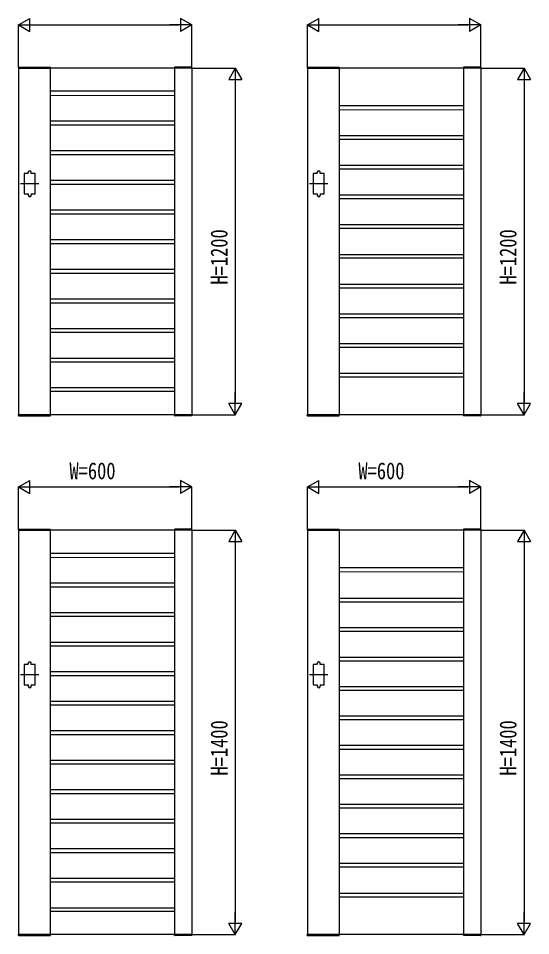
# Model space of a CAD drawing. Units: millimetres, scale not verified. Extents: x -8410 to 8410, y -5940 to 5940.
# Drawn here: x -3910 to -2137, y 146 to 3322 of the extents above; entities that cross this region are included whole.
import ezdxf
from ezdxf.enums import TextEntityAlignment as Align

# ---------------------------------------------------------------- set-up
doc = ezdxf.new("R2010")
doc.units = ezdxf.units.MM
doc.header["$LTSCALE"] = 30
doc.layers.add('0-2_YKK_A1', color=4, linetype='Continuous')
doc.layers.add('0-3_YKK_D', color=6, linetype='Continuous')
doc.styles.add('ＭＳ ゴシック', font='')
doc.styles.get('ＭＳ ゴシック').set_extended_font_data('MS Gothic')

msp = doc.modelspace()

# ---------------------------------------------------------------- linework, layer by layer
at = {"layer": '0-2_YKK_A1'}
for p, q in [((-3910.33, 3152.55), (-3910.46, 3150)), ((-3910.46, 3150), (-3799.46, 3150)), ((-3909.96, 3150), (-3909.96, 1950)), ((-3309.96, 3150), (-3909.96, 3150)), ((-3909.33, 3153.5), (-3800.6, 3153.5)), ((-3799.96, 3150), (-3799.96, 1950)), ((-3799.6, 3152.55), (-3799.46, 3150)), ((-3370.33, 3152.55), (-3370.46, 3150)), ((-3309.46, 3150), (-3370.46, 3150)), ((-3369.96, 3150), (-3369.96, 1950)), ((-3310.6, 3153.5), (-3369.33, 3153.5)), ((-3309.96, 3150), (-3309.96, 1950)), ((-3309.6, 3152.55), (-3309.46, 3150)), ((-2910.33, 3152.55), (-2910.46, 3150)), ((-2910.46, 3150), (-2799.46, 3150)), ((-2909.96, 3150), (-2909.96, 1950)), ((-2309.96, 3150), (-2909.96, 3150)), ((-2909.33, 3153.5), (-2800.6, 3153.5)), ((-2799.96, 3150), (-2799.96, 1950)), ((-2799.6, 3152.55), (-2799.46, 3150)), ((-2370.33, 3152.55), (-2370.46, 3150)), ((-2309.46, 3150), (-2370.46, 3150)), ((-2369.96, 3150), (-2369.96, 1950)), ((-2310.6, 3153.5), (-2369.33, 3153.5)), ((-2309.96, 3150), (-2309.96, 1950)), ((-2309.6, 3152.55), (-2309.46, 3150)), ((-3369.96, 3070), (-3799.96, 3070)), ((-3799.96, 3055.7), (-3369.96, 3056.2)), ((-2369.96, 3020), (-2799.96, 3020)), ((-2799.96, 3005.7), (-2369.96, 3006.63)), ((-3799.96, 2967.2), (-3369.96, 2967.2)), ((-3799.96, 2953.6), (-3369.96, 2953.6)), ((-2799.96, 2917.09), (-2369.96, 2917.09)), ((-2369.96, 2903.29), (-2799.96, 2903.29)), ((-3799.96, 2864.6), (-3369.96, 2864.6)), ((-3799.96, 2851), (-3369.96, 2851)), ((-2799.96, 2814.17), (-2369.96, 2814.17)), ((-2369.96, 2800.38), (-2799.96, 2800.38)), ((-3875.96, 2785), (-3875.96, 2790)), ((-3865.96, 2785), (-3865.96, 2790)), ((-2875.96, 2785), (-2875.96, 2790)), ((-2865.96, 2785), (-2865.96, 2790)), ((-3839.46, 2750), (-3902.46, 2750)), ((-3799.96, 2762), (-3369.96, 2762)), ((-3799.96, 2748.4), (-3369.96, 2748.4)), ((-2839.46, 2750), (-2902.46, 2750)), ((-3875.96, 2715), (-3875.96, 2710)), ((-3865.96, 2715), (-3865.96, 2710)), ((-2875.96, 2715), (-2875.96, 2710)), ((-2865.96, 2715), (-2865.96, 2710)), ((-2800.86, 2711.26), (-2369.96, 2711.26)), ((-2369.96, 2697.46), (-2800.86, 2697.46)), ((-3799.96, 2659.4), (-3369.96, 2659.4)), ((-3799.96, 2645.8), (-3369.96, 2645.8)), ((-2799.96, 2608.35), (-2369.96, 2608.35)), ((-2369.96, 2594.55), (-2799.96, 2594.55)), ((-3799.96, 2556.8), (-3369.96, 2556.8)), ((-3799.96, 2543.2), (-3369.96, 2543.2)), ((-2799.96, 2505.44), (-2369.96, 2505.44)), ((-2369.96, 2491.64), (-2799.96, 2491.64)), ((-3799.96, 2454.2), (-3369.96, 2454.2)), ((-3799.96, 2440.6), (-3369.96, 2440.6)), ((-2799.96, 2402.53), (-2369.96, 2402.53)), ((-2369.96, 2388.73), (-2799.96, 2388.73)), ((-3799.96, 2351.6), (-3369.96, 2351.6)), ((-3799.96, 2338), (-3369.96, 2338)), ((-2799.96, 2299.62), (-2369.96, 2299.62)), ((-2369.96, 2285.82), (-2799.96, 2285.82)), ((-3799.96, 2249), (-3369.96, 2249)), ((-3799.96, 2235.4), (-3369.96, 2235.4)), ((-2799.96, 2196.71), (-2369.96, 2196.71)), ((-2369.96, 2182.91), (-2799.96, 2182.91)), ((-3799.96, 2146.4), (-3369.96, 2146.4)), ((-3799.96, 2132.8), (-3369.96, 2132.8)), ((-2799.96, 2093.8), (-2369.96, 2093.8)), ((-2369.96, 2080), (-2799.96, 2080)), ((-3799.96, 2043.8), (-3369.96, 2043.8)), ((-3369.96, 2030), (-3799.96, 2030)), ((-3910.46, 1950), (-3799.46, 1950)), ((-3910.33, 1947.45), (-3910.46, 1950)), ((-3309.96, 1950), (-3909.96, 1950)), ((-3909.33, 1946.5), (-3800.6, 1946.5)), ((-3799.6, 1947.45), (-3799.46, 1950)), ((-3309.46, 1950), (-3370.46, 1950)), ((-3370.33, 1947.45), (-3370.46, 1950)), ((-3310.6, 1946.5), (-3369.33, 1946.5)), ((-3309.6, 1947.45), (-3309.46, 1950)), ((-2910.46, 1950), (-2799.46, 1950)), ((-2910.33, 1947.45), (-2910.46, 1950)), ((-2309.96, 1950), (-2909.96, 1950)), ((-2909.33, 1946.5), (-2800.6, 1946.5)), ((-2799.6, 1947.45), (-2799.46, 1950)), ((-2309.46, 1950), (-2370.46, 1950)), ((-2370.33, 1947.45), (-2370.46, 1950)), ((-2310.6, 1946.5), (-2369.33, 1946.5)), ((-2309.6, 1947.45), (-2309.46, 1950)), ((-3910.33, 1552.55), (-3910.46, 1550)), ((-3910.46, 1550), (-3799.46, 1550)), ((-3909.96, 1550), (-3909.96, 150)), ((-3309.96, 1550), (-3909.96, 1550)), ((-3909.33, 1553.5), (-3800.6, 1553.5)), ((-3799.96, 1550), (-3799.96, 150)), ((-3799.6, 1552.55), (-3799.46, 1550)), ((-3370.33, 1552.55), (-3370.46, 1550)), ((-3309.46, 1550), (-3370.46, 1550)), ((-3369.96, 1550), (-3369.96, 150)), ((-3310.6, 1553.5), (-3369.33, 1553.5)), ((-3309.96, 1550), (-3309.96, 150)), ((-3309.6, 1552.55), (-3309.46, 1550)), ((-2910.33, 1552.55), (-2910.46, 1550)), ((-2910.46, 1550), (-2799.46, 1550)), ((-2909.96, 1550), (-2909.96, 150)), ((-2309.96, 1550), (-2909.96, 1550)), ((-2909.33, 1553.5), (-2800.6, 1553.5)), ((-2799.96, 1550), (-2799.96, 150)), ((-2799.6, 1552.55), (-2799.46, 1550)), ((-2370.33, 1552.55), (-2370.46, 1550)), ((-2309.46, 1550), (-2370.46, 1550)), ((-2369.96, 1550), (-2369.96, 150)), ((-2310.6, 1553.5), (-2369.33, 1553.5)), ((-2309.96, 1550), (-2309.96, 150)), ((-2309.6, 1552.55), (-2309.46, 1550)), ((-3369.96, 1470), (-3799.96, 1470)), ((-3799.96, 1456.1), (-3369.96, 1456.6)), ((-2369.96, 1420), (-2799.96, 1420)), ((-2799.96, 1406.1), (-2369.96, 1407.04)), ((-3799.96, 1367.6), (-3369.96, 1367.6)), ((-3799.96, 1354.4), (-3369.96, 1354.4)), ((-2799.96, 1315), (-2369.96, 1315)), ((-2799.96, 1302.1), (-2369.96, 1302.1)), ((-3799.96, 1265.4), (-3369.96, 1265.4)), ((-3799.96, 1252.2), (-3369.96, 1252.2)), ((-2799.96, 1213.1), (-2369.96, 1213.1)), ((-2799.96, 1200.2), (-2369.96, 1200.2)), ((-3799.96, 1163.2), (-3369.96, 1163.2)), ((-3799.96, 1150), (-3369.96, 1150)), ((-3875.96, 1085), (-3875.96, 1090)), ((-3865.96, 1085), (-3865.96, 1090)), ((-2875.96, 1085), (-2875.96, 1090)), ((-2865.96, 1085), (-2865.96, 1090)), ((-2799.96, 1111.19), (-2369.96, 1111.19)), ((-2799.96, 1098.3), (-2369.96, 1098.3)), ((-3839.46, 1050), (-3902.46, 1050)), ((-3799.96, 1061), (-3369.96, 1061)), ((-2839.46, 1050), (-2902.46, 1050)), ((-3799.96, 1047.8), (-3369.96, 1047.8)), ((-3875.96, 1015), (-3875.96, 1010)), ((-3865.96, 1015), (-3865.96, 1010)), ((-2875.96, 1015), (-2875.96, 1010)), ((-2865.96, 1015), (-2865.96, 1010)), ((-2799.96, 1009.3), (-2369.96, 1009.3)), ((-2799.96, 996.4), (-2369.96, 996.4)), ((-3799.96, 958.8), (-3369.96, 958.8)), ((-3799.96, 945.6), (-3369.96, 945.6)), ((-2799.96, 907.4), (-2369.96, 907.4)), ((-2799.96, 894.5), (-2369.96, 894.5)), ((-3799.96, 856.6), (-3369.96, 856.6)), ((-3799.96, 843.4), (-3369.96, 843.4)), ((-2799.96, 805.5), (-2369.96, 805.5)), ((-2799.96, 792.6), (-2369.96, 792.6)), ((-3799.96, 754.4), (-3369.96, 754.4)), ((-3799.96, 741.2), (-3369.96, 741.2)), ((-2799.96, 703.6), (-2369.96, 703.6)), ((-2799.96, 690.7), (-2369.96, 690.7)), ((-3799.96, 652.19), (-3369.96, 652.19)), ((-3799.96, 639), (-3369.96, 639)), ((-2799.96, 601.7), (-2369.96, 601.7)), ((-2799.96, 588.8), (-2369.96, 588.8)), ((-3799.96, 550), (-3369.96, 550)), ((-3799.96, 536.8), (-3369.96, 536.8)), ((-2799.96, 499.8), (-2369.96, 499.8)), ((-2799.96, 486.9), (-2369.96, 486.9)), ((-3799.96, 447.8), (-3369.96, 447.8)), ((-3799.96, 434.6), (-3369.96, 434.6)), ((-2799.96, 397.9), (-2369.96, 397.9)), ((-2799.96, 385), (-2369.96, 385)), ((-3799.96, 345.6), (-3369.96, 345.6)), ((-3799.96, 332.4), (-3369.96, 332.4)), ((-2799.96, 293.4), (-2369.96, 293.4)), ((-2369.96, 280), (-2799.96, 280)), ((-3799.96, 243.4), (-3369.96, 243.4)), ((-3369.96, 230), (-3799.96, 230)), ((-3910.46, 150), (-3799.46, 150)), ((-3910.33, 147.45), (-3910.46, 150)), ((-3309.96, 150), (-3909.96, 150)), ((-3909.33, 146.5), (-3800.6, 146.5)), ((-3799.6, 147.45), (-3799.46, 150)), ((-3309.46, 150), (-3370.46, 150)), ((-3370.33, 147.45), (-3370.46, 150)), ((-3310.6, 146.5), (-3369.33, 146.5)), ((-3309.6, 147.45), (-3309.46, 150)), ((-2910.46, 150), (-2799.46, 150)), ((-2910.33, 147.45), (-2910.46, 150)), ((-2309.96, 150), (-2909.96, 150)), ((-2909.33, 146.5), (-2800.6, 146.5)), ((-2799.6, 147.45), (-2799.46, 150)), ((-2309.46, 150), (-2370.46, 150)), ((-2370.33, 147.45), (-2370.46, 150)), ((-2310.6, 146.5), (-2369.33, 146.5)), ((-2309.6, 147.45), (-2309.46, 150))]:
    msp.add_line(p, q, dxfattribs=at)
for points in [[(-3875.96, 2785), (-3889.96, 2785), (-3889.96, 2715), (-3875.96, 2715)], [(-3865.96, 2715), (-3851.96, 2715), (-3851.96, 2785), (-3865.96, 2785)], [(-2875.96, 2785), (-2889.96, 2785), (-2889.96, 2715), (-2875.96, 2715)], [(-2865.96, 2715), (-2851.96, 2715), (-2851.96, 2785), (-2865.96, 2785)], [(-3875.96, 1085), (-3889.96, 1085), (-3889.96, 1015), (-3875.96, 1015)], [(-3865.96, 1015), (-3851.96, 1015), (-3851.96, 1085), (-3865.96, 1085)], [(-2875.96, 1085), (-2889.96, 1085), (-2889.96, 1015), (-2875.96, 1015)], [(-2865.96, 1015), (-2851.96, 1015), (-2851.96, 1085), (-2865.96, 1085)]]:
    msp.add_lwpolyline(points, dxfattribs=at)
for centre, radius, start, end in [((-3909.33, 3152.5), 1, 90, 177), ((-3800.6, 3152.5), 1, 3, 90), ((-3369.33, 3152.5), 1, 90, 177), ((-3310.6, 3152.5), 1, 3, 90), ((-2909.33, 3152.5), 1, 90, 177), ((-2800.6, 3152.5), 1, 3, 90), ((-2369.33, 3152.5), 1, 90, 177), ((-2310.6, 3152.5), 1, 3, 90), ((-3870.96, 2790), 5, 0, 180), ((-2870.96, 2790), 5, 0, 180), ((-3870.96, 2710), 5, 180, 0), ((-2870.96, 2710), 5, 180, 0), ((-3909.33, 1947.5), 1, 183, 270), ((-3800.6, 1947.5), 1, 270, 357), ((-3369.33, 1947.5), 1, 183, 270), ((-3310.6, 1947.5), 1, 270, 357), ((-2909.33, 1947.5), 1, 183, 270), ((-2800.6, 1947.5), 1, 270, 357), ((-2369.33, 1947.5), 1, 183, 270), ((-2310.6, 1947.5), 1, 270, 357), ((-3909.33, 1552.5), 1, 90, 177), ((-3800.6, 1552.5), 1, 3, 90), ((-3369.33, 1552.5), 1, 90, 177), ((-3310.6, 1552.5), 1, 3, 90), ((-2909.33, 1552.5), 1, 90, 177), ((-2800.6, 1552.5), 1, 3, 90), ((-2369.33, 1552.5), 1, 90, 177), ((-2310.6, 1552.5), 1, 3, 90), ((-3870.96, 1090), 5, 0, 180), ((-2870.96, 1090), 5, 0, 180), ((-3870.96, 1010), 5, 180, 0), ((-2870.96, 1010), 5, 180, 0), ((-3909.33, 147.5), 1, 183, 270), ((-3800.6, 147.5), 1, 270, 357), ((-3369.33, 147.5), 1, 183, 270), ((-3310.6, 147.5), 1, 270, 357), ((-2909.33, 147.5), 1, 183, 270), ((-2800.6, 147.5), 1, 270, 357), ((-2369.33, 147.5), 1, 183, 270), ((-2310.6, 147.5), 1, 270, 357)]:
    msp.add_arc(centre, radius, start, end, dxfattribs=at)
at = {"layer": '0-3_YKK_D'}
for p, q in [((-3909.96, 3300), (-3870.99, 3322.5)), ((-3870.99, 3277.5), (-3870.99, 3322.5)), ((-3309.96, 3300), (-3348.94, 3322.5)), ((-3348.94, 3322.5), (-3348.94, 3277.5)), ((-2909.96, 3300), (-2870.99, 3322.5)), ((-2870.99, 3277.5), (-2870.99, 3322.5)), ((-2309.96, 3300), (-2348.94, 3322.5)), ((-2348.94, 3322.5), (-2348.94, 3277.5)), ((-3909.96, 3152), (-3909.96, 3301)), ((-3909.96, 3300), (-3870.99, 3277.5)), ((-3909.96, 3300), (-3832.02, 3300)), ((-3864.96, 3300), (-3354.96, 3300)), ((-3309.96, 3300), (-3387.91, 3300)), ((-3309.96, 3300), (-3348.94, 3277.5)), ((-3309.96, 3152), (-3309.96, 3301)), ((-2909.96, 3152), (-2909.96, 3301)), ((-2909.96, 3300), (-2870.99, 3277.5)), ((-2909.96, 3300), (-2832.02, 3300)), ((-2864.96, 3300), (-2354.96, 3300)), ((-2309.96, 3300), (-2387.91, 3300)), ((-2309.96, 3300), (-2348.94, 3277.5)), ((-2309.96, 3152), (-2309.96, 3301)), ((-3307.96, 3150), (-3158.96, 3150)), ((-3159.96, 3150), (-3182.46, 3111.03)), ((-3159.96, 3150), (-3137.46, 3111.03)), ((-3159.96, 3150), (-3159.96, 3072.06)), ((-2307.96, 3150), (-2158.96, 3150)), ((-2159.96, 3150), (-2182.46, 3111.03)), ((-2159.96, 3150), (-2137.46, 3111.03)), ((-2159.96, 3150), (-2159.96, 3072.06)), ((-3182.46, 3111.03), (-3137.46, 3111.03)), ((-3159.96, 3105), (-3159.96, 1995)), ((-2182.46, 3111.03), (-2137.46, 3111.03)), ((-2159.96, 3105), (-2159.96, 1995)), ((-3159.96, 1950), (-3159.96, 2027.94)), ((-2159.96, 1950), (-2159.96, 2027.94)), ((-3159.96, 1950), (-3182.46, 1988.97)), ((-3137.46, 1988.97), (-3182.46, 1988.97)), ((-3159.96, 1950), (-3137.46, 1988.97)), ((-2159.96, 1950), (-2182.46, 1988.97)), ((-2137.46, 1988.97), (-2182.46, 1988.97)), ((-2159.96, 1950), (-2137.46, 1988.97)), ((-3307.96, 1950), (-3158.96, 1950)), ((-2307.96, 1950), (-2158.96, 1950)), ((-3909.96, 1700), (-3870.99, 1722.5)), ((-3870.99, 1677.5), (-3870.99, 1722.5)), ((-3309.96, 1700), (-3348.94, 1722.5)), ((-3348.94, 1722.5), (-3348.94, 1677.5)), ((-2909.96, 1700), (-2870.99, 1722.5)), ((-2870.99, 1677.5), (-2870.99, 1722.5)), ((-2309.96, 1700), (-2348.94, 1722.5)), ((-2348.94, 1722.5), (-2348.94, 1677.5)), ((-3909.96, 1552), (-3909.96, 1701)), ((-3909.96, 1700), (-3870.99, 1677.5)), ((-3909.96, 1700), (-3832.02, 1700)), ((-3864.96, 1700), (-3354.96, 1700)), ((-3309.96, 1700), (-3387.91, 1700)), ((-3309.96, 1700), (-3348.94, 1677.5)), ((-3309.96, 1552), (-3309.96, 1701)), ((-2909.96, 1552), (-2909.96, 1701)), ((-2909.96, 1700), (-2870.99, 1677.5)), ((-2909.96, 1700), (-2832.02, 1700)), ((-2864.96, 1700), (-2354.96, 1700)), ((-2309.96, 1700), (-2387.91, 1700)), ((-2309.96, 1700), (-2348.94, 1677.5)), ((-2309.96, 1552), (-2309.96, 1701)), ((-3307.96, 1550), (-3158.96, 1550)), ((-3159.96, 1550), (-3182.46, 1511.03)), ((-3159.96, 1550), (-3137.46, 1511.03)), ((-3159.96, 1550), (-3159.96, 1472.06)), ((-2307.96, 1550), (-2158.96, 1550)), ((-2159.96, 1550), (-2182.46, 1511.03)), ((-2159.96, 1550), (-2137.46, 1511.03)), ((-2159.96, 1550), (-2159.96, 1472.06)), ((-3182.46, 1511.03), (-3137.46, 1511.03)), ((-3159.96, 1505), (-3159.96, 195)), ((-2182.46, 1511.03), (-2137.46, 1511.03)), ((-2159.96, 1505), (-2159.96, 195)), ((-3159.96, 150), (-3159.96, 227.94)), ((-2159.96, 150), (-2159.96, 227.94)), ((-3159.96, 150), (-3182.46, 188.97)), ((-3137.46, 188.97), (-3182.46, 188.97)), ((-3159.96, 150), (-3137.46, 188.97)), ((-2159.96, 150), (-2182.46, 188.97)), ((-2137.46, 188.97), (-2182.46, 188.97)), ((-2159.96, 150), (-2137.46, 188.97)), ((-3307.96, 150), (-3158.96, 150)), ((-2307.96, 150), (-2158.96, 150))]:
    msp.add_line(p, q, dxfattribs=at)

# ---------------------------------------------------------------- texts
at = {"layer": '0-3_YKK_D', "style": 'ＭＳ ゴシック', "width": 0.8}
for s, p in [('H=1200', (-3168.96, 2400.67)), ('H=1200', (-2168.96, 2400.67)), ('H=1400', (-3168.96, 700.67)), ('H=1400', (-2168.96, 700.67))]:
    msp.add_text(s, height=58.65, rotation=90, dxfattribs=at).set_placement(p, align=Align.BOTTOM_LEFT)
for p in [(-3733.7, 1709), (-2733.7, 1709)]:
    msp.add_text('W=600', height=58.65, dxfattribs=at).set_placement(p, align=Align.BOTTOM_LEFT)

doc.saveas('drawing.dxf')
